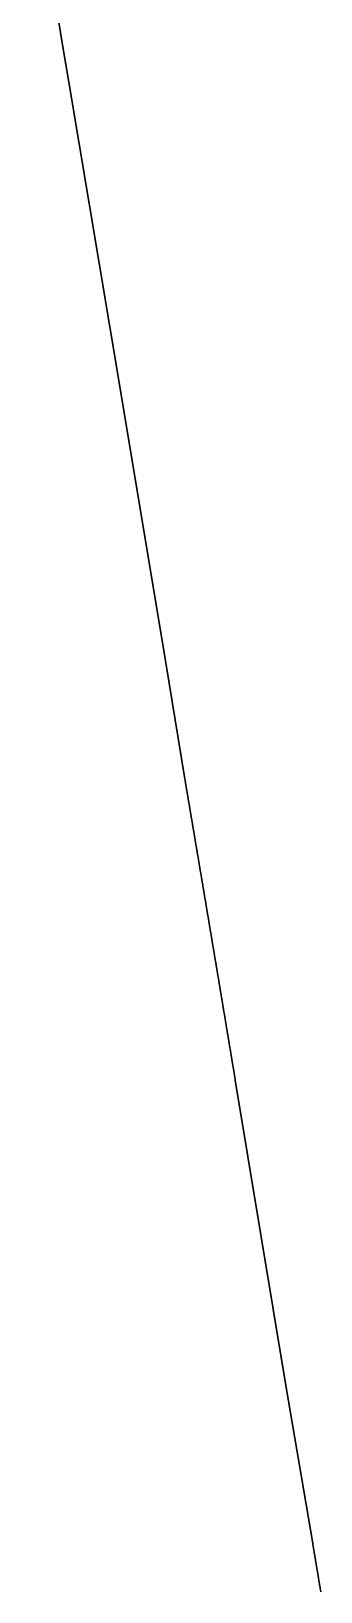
# Model space of a CAD drawing. Header units: inches. Extents: x 130170 to 284068, y 377793 to 804530.
# Drawn here: x 193861.7 to 193944.2, y 483503.3 to 483947.4 of the extents above; entities that cross this region are included whole.
import ezdxf

# ---------------------------------------------------------------- set-up
doc = ezdxf.new("R2010")
doc.units = ezdxf.units.IN
doc.header["$MEASUREMENT"] = 0
doc.layers.add('muni_il', color=7, linetype='Continuous')

msp = doc.modelspace()

# ---------------------------------------------------------------- linework, layer by layer
at = {"layer": 'muni_il'}
for points in [[(193861.72, 483998.44), (193870.78, 483942.96), (193872.45, 483932.86), (193884.11, 483863.24), (193899.09, 483773.47), (193905.38, 483735.19), (193905.42, 483734.94), (193905.46, 483734.74), (193905.49, 483734.54), (193905.52, 483734.35), (193905.56, 483734.15), (193905.59, 483733.95), (193905.62, 483733.76), (193905.66, 483733.56), (193905.69, 483733.36), (193905.72, 483733.16), (193905.76, 483732.97), (193905.79, 483732.77), (193905.82, 483732.57), (193905.86, 483732.37), (193905.89, 483732.18), (193905.92, 483731.98), (193905.96, 483731.78), (193905.99, 483731.59), (193906.02, 483731.39), (193906.06, 483731.19), (193906.09, 483730.99), (193906.12, 483730.8), (193906.16, 483730.6), (193906.19, 483730.4), (193906.22, 483730.21), (193906.26, 483730.01), (193906.29, 483729.81), (193906.32, 483729.61), (193906.36, 483729.42), (193906.39, 483729.22), (193906.42, 483729.02), (193906.46, 483728.83), (193906.49, 483728.63), (193906.52, 483728.43), (193906.56, 483728.23), (193906.59, 483728.04), (193906.62, 483727.84), (193906.66, 483727.64), (193906.69, 483727.44), (193906.72, 483727.25), (193906.76, 483727.05), (193906.79, 483726.85), (193906.82, 483726.66), (193906.86, 483726.46), (193906.89, 483726.26), (193906.92, 483726.06), (193906.96, 483725.87), (193906.99, 483725.67), (193907.02, 483725.47), (193907.06, 483725.28), (193907.09, 483725.08), (193907.12, 483724.88), (193907.16, 483724.68), (193907.19, 483724.49), (193907.22, 483724.29), (193907.26, 483724.09), (193907.29, 483723.89), (193907.32, 483723.7), (193907.36, 483723.5), (193907.39, 483723.3), (193907.42, 483723.11), (193907.46, 483722.91), (193907.49, 483722.71), (193907.52, 483722.51), (193907.56, 483722.32), (193907.59, 483722.12), (193907.62, 483721.92), (193907.66, 483721.73), (193907.69, 483721.53), (193907.72, 483721.33), (193907.76, 483721.13), (193907.79, 483720.94), (193907.82, 483720.74), (193907.86, 483720.54), (193907.89, 483720.35), (193907.92, 483720.15), (193907.96, 483719.95), (193907.99, 483719.75), (193908.02, 483719.56), (193908.06, 483719.36), (193908.09, 483719.16), (193908.12, 483718.96), (193908.16, 483718.77), (193908.19, 483718.57), (193908.22, 483718.37), (193908.25, 483718.18), (193908.29, 483717.98), (193908.32, 483717.78), (193908.35, 483717.58), (193908.39, 483717.39), (193908.42, 483717.19), (193908.45, 483716.99), (193908.49, 483716.8), (193908.52, 483716.6), (193908.55, 483716.4), (193908.59, 483716.2), (193908.62, 483716.01), (193908.65, 483715.81), (193908.69, 483715.61), (193908.72, 483715.41), (193908.75, 483715.22), (193908.79, 483715.02), (193908.82, 483714.82), (193908.85, 483714.63), (193908.89, 483714.43), (193908.92, 483714.23), (193908.95, 483714.03), (193908.99, 483713.84), (193909.02, 483713.64), (193909.05, 483713.44), (193909.09, 483713.25), (193909.12, 483713.05), (193909.15, 483712.85), (193909.19, 483712.65), (193909.22, 483712.46), (193909.25, 483712.26), (193909.28, 483712.06), (193909.32, 483711.86), (193909.35, 483711.67), (193909.38, 483711.47), (193909.42, 483711.27), (193909.45, 483711.08), (193909.48, 483710.88), (193909.52, 483710.68), (193909.55, 483710.48), (193909.58, 483710.29), (193909.62, 483710.09), (193909.65, 483709.89), (193909.68, 483709.7), (193909.72, 483709.5), (193909.75, 483709.3), (193909.78, 483709.1), (193909.82, 483708.91), (193909.85, 483708.71), (193909.88, 483708.51), (193909.92, 483708.31), (193909.95, 483708.12), (193909.98, 483707.92), (193910.01, 483707.72), (193910.05, 483707.53), (193910.08, 483707.33), (193910.11, 483707.13), (193910.15, 483706.93), (193910.18, 483706.74), (193910.21, 483706.54), (193910.25, 483706.34), (193910.28, 483706.15), (193910.31, 483705.95), (193910.35, 483705.75), (193910.38, 483705.55), (193910.41, 483705.36), (193910.45, 483705.16), (193910.48, 483704.96), (193910.51, 483704.76), (193910.55, 483704.57), (193910.58, 483704.37), (193910.61, 483704.17), (193910.64, 483703.98), (193910.68, 483703.78), (193910.71, 483703.58), (193910.74, 483703.38), (193910.78, 483703.19), (193910.81, 483702.99), (193910.84, 483702.79), (193910.88, 483702.59), (193910.91, 483702.4), (193910.94, 483702.2), (193910.98, 483702), (193911.01, 483701.81), (193911.04, 483701.61), (193911.08, 483701.41), (193911.11, 483701.21), (193911.14, 483701.02), (193911.18, 483700.82), (193911.21, 483700.62), (193911.24, 483700.43), (193911.27, 483700.23), (193911.31, 483700.03), (193911.34, 483699.83), (193911.37, 483699.64), (193911.41, 483699.44), (193911.44, 483699.24), (193911.47, 483699.04), (193911.51, 483698.85), (193911.54, 483698.65), (193911.57, 483698.45), (193911.61, 483698.26), (193911.64, 483698.06), (193911.67, 483697.86), (193911.7, 483697.66), (193911.74, 483697.47), (193911.77, 483697.27), (193911.8, 483697.07), (193911.84, 483696.87), (193911.87, 483696.68), (193911.9, 483696.48), (193911.94, 483696.28), (193911.97, 483696.09), (193912, 483695.89), (193912.04, 483695.69), (193912.07, 483695.49), (193912.1, 483695.3), (193912.13, 483695.1), (193912.17, 483694.9), (193912.2, 483694.71), (193912.23, 483694.51), (193912.27, 483694.31), (193912.3, 483694.11), (193912.33, 483693.92), (193912.37, 483693.72), (193912.4, 483693.52), (193912.43, 483693.32), (193912.47, 483693.13), (193912.5, 483692.93), (193912.53, 483692.73), (193912.56, 483692.54), (193912.6, 483692.34), (193912.63, 483692.14), (193912.66, 483691.94), (193912.7, 483691.75), (193912.73, 483691.55), (193912.76, 483691.35), (193912.8, 483691.15), (193912.83, 483690.96), (193912.86, 483690.76), (193912.9, 483690.56), (193912.93, 483690.37), (193912.96, 483690.17), (193912.99, 483689.97), (193913.03, 483689.77), (193913.06, 483689.58), (193913.09, 483689.38), (193913.13, 483689.18), (193913.16, 483688.98), (193913.19, 483688.79), (193913.23, 483688.59), (193913.26, 483688.39), (193913.29, 483688.2), (193913.33, 483688), (193913.36, 483687.8), (193913.39, 483687.6), (193913.42, 483687.41), (193913.46, 483687.21), (193913.49, 483687.01), (193913.52, 483686.82), (193913.56, 483686.62), (193913.59, 483686.42), (193913.62, 483686.22), (193913.66, 483686.03), (193913.69, 483685.83), (193913.72, 483685.63), (193913.75, 483685.43), (193913.79, 483685.24), (193913.82, 483685.04), (193913.85, 483684.84), (193913.89, 483684.65), (193913.92, 483684.45), (193913.95, 483684.25), (193913.99, 483684.05), (193914.02, 483683.86), (193914.05, 483683.66), (193914.08, 483683.46), (193914.12, 483683.26), (193914.15, 483683.07), (193914.18, 483682.87), (193914.22, 483682.67), (193914.25, 483682.48), (193914.28, 483682.28), (193914.32, 483682.08), (193914.35, 483681.88), (193914.38, 483681.69), (193914.41, 483681.49), (193914.45, 483681.29), (193914.48, 483681.09), (193914.51, 483680.9), (193914.55, 483680.7), (193914.58, 483680.5), (193914.61, 483680.31), (193914.65, 483680.11), (193914.68, 483679.91), (193914.71, 483679.71), (193914.74, 483679.52), (193914.78, 483679.32), (193914.81, 483679.12), (193914.84, 483678.92), (193914.88, 483678.73), (193914.91, 483678.53), (193914.94, 483678.33), (193914.97, 483678.14), (193915.01, 483677.94), (193915.04, 483677.74), (193915.07, 483677.54), (193915.11, 483677.35), (193915.14, 483677.15), (193915.17, 483676.95), (193915.21, 483676.75), (193915.24, 483676.56), (193915.27, 483676.36), (193915.3, 483676.16), (193915.34, 483675.97), (193915.37, 483675.77), (193915.4, 483675.57), (193915.44, 483675.37), (193915.47, 483675.18), (193915.5, 483674.98), (193915.54, 483674.78), (193915.57, 483674.59), (193915.6, 483674.39), (193915.63, 483674.19), (193915.67, 483673.99), (193915.7, 483673.8), (193915.73, 483673.6), (193915.77, 483673.4), (193915.8, 483673.2), (193915.83, 483673.01), (193915.86, 483672.81), (193915.9, 483672.61), (193915.93, 483672.41), (193915.96, 483672.22), (193916, 483672.02), (193916.03, 483671.82), (193916.06, 483671.63), (193916.09, 483671.43), (193916.13, 483671.23), (193916.16, 483671.03), (193916.19, 483670.84), (193916.23, 483670.64), (193916.26, 483670.44), (193916.29, 483670.24), (193916.33, 483670.05), (193916.36, 483669.85), (193916.39, 483669.65), (193916.42, 483669.46), (193916.46, 483669.26), (193916.49, 483669.06), (193916.52, 483668.86), (193916.56, 483668.67), (193916.59, 483668.47), (193916.62, 483668.27), (193916.65, 483668.07), (193916.69, 483667.88), (193916.72, 483667.68), (193916.75, 483667.48), (193916.79, 483667.29), (193916.82, 483667.09), (193916.85, 483666.89), (193916.88, 483666.69), (193916.92, 483666.5), (193916.95, 483666.3), (193916.98, 483666.1), (193917.02, 483665.9), (193917.05, 483665.71), (193917.08, 483665.51), (193917.11, 483665.31), (193917.15, 483665.12), (193917.18, 483664.92), (193917.21, 483664.72), (193917.25, 483664.52), (193917.28, 483664.33), (193917.31, 483664.13), (193917.34, 483663.93), (193917.38, 483663.73), (193917.41, 483663.54), (193917.44, 483663.34), (193917.48, 483663.14), (193917.51, 483662.95), (193917.54, 483662.75), (193917.57, 483662.55), (193917.61, 483662.35), (193917.64, 483662.16), (193917.67, 483661.96), (193917.71, 483661.76), (193917.74, 483661.56), (193917.77, 483661.37), (193917.8, 483661.17), (193917.84, 483660.97), (193917.87, 483660.78), (193917.9, 483660.58), (193917.94, 483660.38), (193917.97, 483660.18), (193918, 483659.99), (193918.03, 483659.79), (193918.07, 483659.59), (193918.1, 483659.39), (193918.13, 483659.2), (193918.17, 483659), (193918.2, 483658.8), (193918.23, 483658.61), (193918.26, 483658.41), (193918.3, 483658.21), (193918.33, 483658.01), (193918.36, 483657.82), (193918.4, 483657.62), (193918.43, 483657.42), (193918.46, 483657.22), (193918.49, 483657.03), (193918.53, 483656.83), (193918.56, 483656.63), (193918.59, 483656.44), (193918.63, 483656.24), (193918.66, 483656.04), (193918.69, 483655.84), (193918.72, 483655.65), (193918.76, 483655.45), (193918.79, 483655.25), (193918.82, 483655.05), (193918.85, 483654.86), (193918.89, 483654.66), (193918.92, 483654.46), (193918.95, 483654.27), (193918.99, 483654.07), (193919.02, 483653.87), (193919.05, 483653.67), (193919.08, 483653.48), (193919.12, 483653.28), (193919.15, 483653.08), (193919.18, 483652.88), (193919.22, 483652.69), (193919.25, 483652.49), (193919.28, 483652.29), (193919.31, 483652.09), (193919.35, 483651.9), (193919.38, 483651.7), (193919.41, 483651.5), (193919.44, 483651.31), (193919.48, 483651.11), (193919.51, 483650.91), (193919.54, 483650.71), (193919.58, 483650.52), (193919.61, 483650.32), (193919.64, 483650.12), (193919.67, 483649.92), (193919.71, 483649.73), (193919.74, 483649.53), (193919.77, 483649.33), (193919.81, 483649.14), (193919.84, 483648.94), (193934.26, 483562.07), (193941.88, 483517.12), (193941.92, 483516.92), (193941.95, 483516.72), (193941.98, 483516.53), (193942.02, 483516.33), (193942.05, 483516.13), (193942.08, 483515.93), (193942.11, 483515.74), (193942.15, 483515.54), (193942.18, 483515.34), (193942.21, 483515.14), (193942.25, 483514.95), (193942.28, 483514.75), (193942.31, 483514.55), (193942.34, 483514.36), (193942.38, 483514.16), (193942.41, 483513.96), (193942.44, 483513.76), (193942.48, 483513.57), (193942.51, 483513.37), (193942.54, 483513.17), (193942.57, 483512.97), (193942.61, 483512.78), (193942.64, 483512.58), (193942.67, 483512.38), (193942.71, 483512.19), (193942.74, 483511.99), (193942.77, 483511.79), (193942.8, 483511.59), (193942.84, 483511.4), (193942.87, 483511.2), (193942.9, 483511), (193942.94, 483510.8), (193942.97, 483510.61), (193943, 483510.41), (193943.03, 483510.21), (193943.07, 483510.01), (193943.1, 483509.82), (193943.13, 483509.62), (193943.17, 483509.42), (193943.2, 483509.23), (193943.23, 483509.03), (193943.26, 483508.83), (193943.3, 483508.63), (193943.33, 483508.44), (193943.36, 483508.24), (193943.4, 483508.04), (193943.43, 483507.84), (193943.46, 483507.65), (193943.5, 483507.45), (193943.53, 483507.25), (193943.56, 483507.06), (193943.59, 483506.86), (193943.63, 483506.66), (193943.66, 483506.46), (193943.69, 483506.27), (193943.73, 483506.07), (193943.76, 483505.87), (193943.79, 483505.67), (193943.82, 483505.48), (193943.86, 483505.28), (193943.89, 483505.08), (193943.92, 483504.89), (193943.96, 483504.69), (193943.99, 483504.49), (193944.02, 483504.29), (193944.05, 483504.1), (193944.09, 483503.9), (193944.12, 483503.7), (193944.15, 483503.5), (193944.19, 483503.31)], [(193944.19, 483503.31), (193944.15, 483503.5), (193944.12, 483503.7), (193944.09, 483503.9), (193944.05, 483504.1), (193944.02, 483504.29), (193943.99, 483504.49), (193943.96, 483504.69), (193943.92, 483504.89), (193943.89, 483505.08), (193943.86, 483505.28), (193943.82, 483505.48), (193943.79, 483505.67), (193943.76, 483505.87), (193943.73, 483506.07), (193943.69, 483506.27), (193943.66, 483506.46), (193943.63, 483506.66), (193943.59, 483506.86), (193943.56, 483507.06), (193943.53, 483507.25), (193943.5, 483507.45), (193943.46, 483507.65), (193943.43, 483507.84), (193943.4, 483508.04), (193943.36, 483508.24), (193943.33, 483508.44), (193943.3, 483508.63), (193943.26, 483508.83), (193943.23, 483509.03), (193943.2, 483509.23), (193943.17, 483509.42), (193943.13, 483509.62), (193943.1, 483509.82), (193943.07, 483510.01), (193943.03, 483510.21), (193943, 483510.41), (193942.97, 483510.61), (193942.94, 483510.8), (193942.9, 483511), (193942.87, 483511.2), (193942.84, 483511.4), (193942.8, 483511.59), (193942.77, 483511.79), (193942.74, 483511.99), (193942.71, 483512.19), (193942.67, 483512.38), (193942.64, 483512.58), (193942.61, 483512.78), (193942.57, 483512.97), (193942.54, 483513.17), (193942.51, 483513.37), (193942.48, 483513.57), (193942.44, 483513.76), (193942.41, 483513.96), (193942.38, 483514.16), (193942.34, 483514.36), (193942.31, 483514.55), (193942.28, 483514.75), (193942.25, 483514.95), (193942.21, 483515.14), (193942.18, 483515.34), (193942.15, 483515.54), (193942.11, 483515.74), (193942.08, 483515.93), (193942.05, 483516.13), (193942.02, 483516.33), (193941.98, 483516.53), (193941.95, 483516.72), (193941.92, 483516.92), (193941.88, 483517.12), (193934.26, 483562.07), (193919.84, 483648.94), (193919.81, 483649.14), (193919.77, 483649.33), (193919.74, 483649.53), (193919.71, 483649.73), (193919.67, 483649.92), (193919.64, 483650.12), (193919.61, 483650.32), (193919.58, 483650.52), (193919.54, 483650.71), (193919.51, 483650.91), (193919.48, 483651.11), (193919.44, 483651.31), (193919.41, 483651.5), (193919.38, 483651.7), (193919.35, 483651.9), (193919.31, 483652.09), (193919.28, 483652.29), (193919.25, 483652.49), (193919.22, 483652.69), (193919.18, 483652.88), (193919.15, 483653.08), (193919.12, 483653.28), (193919.08, 483653.48), (193919.05, 483653.67), (193919.02, 483653.87), (193918.99, 483654.07), (193918.95, 483654.27), (193918.92, 483654.46), (193918.89, 483654.66), (193918.85, 483654.86), (193918.82, 483655.05), (193918.79, 483655.25), (193918.76, 483655.45), (193918.72, 483655.65), (193918.69, 483655.84), (193918.66, 483656.04), (193918.63, 483656.24), (193918.59, 483656.44), (193918.56, 483656.63), (193918.53, 483656.83), (193918.49, 483657.03), (193918.46, 483657.22), (193918.43, 483657.42), (193918.4, 483657.62), (193918.36, 483657.82), (193918.33, 483658.01), (193918.3, 483658.21), (193918.26, 483658.41), (193918.23, 483658.61), (193918.2, 483658.8), (193918.17, 483659), (193918.13, 483659.2), (193918.1, 483659.39), (193918.07, 483659.59), (193918.03, 483659.79), (193918, 483659.99), (193917.97, 483660.18), (193917.94, 483660.38), (193917.9, 483660.58), (193917.87, 483660.78), (193917.84, 483660.97), (193917.8, 483661.17), (193917.77, 483661.37), (193917.74, 483661.56), (193917.71, 483661.76), (193917.67, 483661.96), (193917.64, 483662.16), (193917.61, 483662.35), (193917.57, 483662.55), (193917.54, 483662.75), (193917.51, 483662.95), (193917.48, 483663.14), (193917.44, 483663.34), (193917.41, 483663.54), (193917.38, 483663.73), (193917.34, 483663.93), (193917.31, 483664.13), (193917.28, 483664.33), (193917.25, 483664.52), (193917.21, 483664.72), (193917.18, 483664.92), (193917.15, 483665.12), (193917.11, 483665.31), (193917.08, 483665.51), (193917.05, 483665.71), (193917.02, 483665.9), (193916.98, 483666.1), (193916.95, 483666.3), (193916.92, 483666.5), (193916.88, 483666.69), (193916.85, 483666.89), (193916.82, 483667.09), (193916.79, 483667.29), (193916.75, 483667.48), (193916.72, 483667.68), (193916.69, 483667.88), (193916.65, 483668.07), (193916.62, 483668.27), (193916.59, 483668.47), (193916.56, 483668.67), (193916.52, 483668.86), (193916.49, 483669.06), (193916.46, 483669.26), (193916.42, 483669.46), (193916.39, 483669.65), (193916.36, 483669.85), (193916.33, 483670.05), (193916.29, 483670.24), (193916.26, 483670.44), (193916.23, 483670.64), (193916.19, 483670.84), (193916.16, 483671.03), (193916.13, 483671.23), (193916.09, 483671.43), (193916.06, 483671.63), (193916.03, 483671.82), (193916, 483672.02), (193915.96, 483672.22), (193915.93, 483672.41), (193915.9, 483672.61), (193915.86, 483672.81), (193915.83, 483673.01), (193915.8, 483673.2), (193915.77, 483673.4), (193915.73, 483673.6), (193915.7, 483673.8), (193915.67, 483673.99), (193915.63, 483674.19), (193915.6, 483674.39), (193915.57, 483674.59), (193915.54, 483674.78), (193915.5, 483674.98), (193915.47, 483675.18), (193915.44, 483675.37), (193915.4, 483675.57), (193915.37, 483675.77), (193915.34, 483675.97), (193915.3, 483676.16), (193915.27, 483676.36), (193915.24, 483676.56), (193915.21, 483676.75), (193915.17, 483676.95), (193915.14, 483677.15), (193915.11, 483677.35), (193915.07, 483677.54), (193915.04, 483677.74), (193915.01, 483677.94), (193914.97, 483678.14), (193914.94, 483678.33), (193914.91, 483678.53), (193914.88, 483678.73), (193914.84, 483678.92), (193914.81, 483679.12), (193914.78, 483679.32), (193914.74, 483679.52), (193914.71, 483679.71), (193914.68, 483679.91), (193914.65, 483680.11), (193914.61, 483680.31), (193914.58, 483680.5), (193914.55, 483680.7), (193914.51, 483680.9), (193914.48, 483681.09), (193914.45, 483681.29), (193914.41, 483681.49), (193914.38, 483681.69), (193914.35, 483681.88), (193914.32, 483682.08), (193914.28, 483682.28), (193914.25, 483682.48), (193914.22, 483682.67), (193914.18, 483682.87), (193914.15, 483683.07), (193914.12, 483683.26), (193914.08, 483683.46), (193914.05, 483683.66), (193914.02, 483683.86), (193913.99, 483684.05), (193913.95, 483684.25), (193913.92, 483684.45), (193913.89, 483684.65), (193913.85, 483684.84), (193913.82, 483685.04), (193913.79, 483685.24), (193913.75, 483685.43), (193913.72, 483685.63), (193913.69, 483685.83), (193913.66, 483686.03), (193913.62, 483686.22), (193913.59, 483686.42), (193913.56, 483686.62), (193913.52, 483686.82), (193913.49, 483687.01), (193913.46, 483687.21), (193913.42, 483687.41), (193913.39, 483687.6), (193913.36, 483687.8), (193913.33, 483688), (193913.29, 483688.2), (193913.26, 483688.39), (193913.23, 483688.59), (193913.19, 483688.79), (193913.16, 483688.98), (193913.13, 483689.18), (193913.09, 483689.38), (193913.06, 483689.58), (193913.03, 483689.77), (193912.99, 483689.97), (193912.96, 483690.17), (193912.93, 483690.37), (193912.9, 483690.56), (193912.86, 483690.76), (193912.83, 483690.96), (193912.8, 483691.15), (193912.76, 483691.35), (193912.73, 483691.55), (193912.7, 483691.75), (193912.66, 483691.94), (193912.63, 483692.14), (193912.6, 483692.34), (193912.56, 483692.54), (193912.53, 483692.73), (193912.5, 483692.93), (193912.47, 483693.13), (193912.43, 483693.32), (193912.4, 483693.52), (193912.37, 483693.72), (193912.33, 483693.92), (193912.3, 483694.11), (193912.27, 483694.31), (193912.23, 483694.51), (193912.2, 483694.71), (193912.17, 483694.9), (193912.13, 483695.1), (193912.1, 483695.3), (193912.07, 483695.49), (193912.04, 483695.69), (193912, 483695.89), (193911.97, 483696.09), (193911.94, 483696.28), (193911.9, 483696.48), (193911.87, 483696.68), (193911.84, 483696.87), (193911.8, 483697.07), (193911.77, 483697.27), (193911.74, 483697.47), (193911.7, 483697.66), (193911.67, 483697.86), (193911.64, 483698.06), (193911.61, 483698.26), (193911.57, 483698.45), (193911.54, 483698.65), (193911.51, 483698.85), (193911.47, 483699.04), (193911.44, 483699.24), (193911.41, 483699.44), (193911.37, 483699.64), (193911.34, 483699.83), (193911.31, 483700.03), (193911.27, 483700.23), (193911.24, 483700.43), (193911.21, 483700.62), (193911.18, 483700.82), (193911.14, 483701.02), (193911.11, 483701.21), (193911.08, 483701.41), (193911.04, 483701.61), (193911.01, 483701.81), (193910.98, 483702), (193910.94, 483702.2), (193910.91, 483702.4), (193910.88, 483702.59), (193910.84, 483702.79), (193910.81, 483702.99), (193910.78, 483703.19), (193910.74, 483703.38), (193910.71, 483703.58), (193910.68, 483703.78), (193910.64, 483703.98), (193910.61, 483704.17), (193910.58, 483704.37), (193910.55, 483704.57), (193910.51, 483704.76), (193910.48, 483704.96), (193910.45, 483705.16), (193910.41, 483705.36), (193910.38, 483705.55), (193910.35, 483705.75), (193910.31, 483705.95), (193910.28, 483706.15), (193910.25, 483706.34), (193910.21, 483706.54), (193910.18, 483706.74), (193910.15, 483706.93), (193910.11, 483707.13), (193910.08, 483707.33), (193910.05, 483707.53), (193910.01, 483707.72), (193909.98, 483707.92), (193909.95, 483708.12), (193909.92, 483708.31), (193909.88, 483708.51), (193909.85, 483708.71), (193909.82, 483708.91), (193909.78, 483709.1), (193909.75, 483709.3), (193909.72, 483709.5), (193909.68, 483709.7), (193909.65, 483709.89), (193909.62, 483710.09), (193909.58, 483710.29), (193909.55, 483710.48), (193909.52, 483710.68), (193909.48, 483710.88), (193909.45, 483711.08), (193909.42, 483711.27), (193909.38, 483711.47), (193909.35, 483711.67), (193909.32, 483711.86), (193909.28, 483712.06), (193909.25, 483712.26), (193909.22, 483712.46), (193909.19, 483712.65), (193909.15, 483712.85), (193909.12, 483713.05), (193909.09, 483713.25), (193909.05, 483713.44), (193909.02, 483713.64), (193908.99, 483713.84), (193908.95, 483714.03), (193908.92, 483714.23), (193908.89, 483714.43), (193908.85, 483714.63), (193908.82, 483714.82), (193908.79, 483715.02), (193908.75, 483715.22), (193908.72, 483715.41), (193908.69, 483715.61), (193908.65, 483715.81), (193908.62, 483716.01), (193908.59, 483716.2), (193908.55, 483716.4), (193908.52, 483716.6), (193908.49, 483716.8), (193908.45, 483716.99), (193908.42, 483717.19), (193908.39, 483717.39), (193908.35, 483717.58), (193908.32, 483717.78), (193908.29, 483717.98), (193908.25, 483718.18), (193908.22, 483718.37), (193908.19, 483718.57), (193908.16, 483718.77), (193908.12, 483718.96), (193908.09, 483719.16), (193908.06, 483719.36), (193908.02, 483719.56), (193907.99, 483719.75), (193907.96, 483719.95), (193907.92, 483720.15), (193907.89, 483720.35), (193907.86, 483720.54), (193907.82, 483720.74), (193907.79, 483720.94), (193907.76, 483721.13), (193907.72, 483721.33), (193907.69, 483721.53), (193907.66, 483721.73), (193907.62, 483721.92), (193907.59, 483722.12), (193907.56, 483722.32), (193907.52, 483722.51), (193907.49, 483722.71), (193907.46, 483722.91), (193907.42, 483723.11), (193907.39, 483723.3), (193907.36, 483723.5), (193907.32, 483723.7), (193907.29, 483723.89), (193907.26, 483724.09), (193907.22, 483724.29), (193907.19, 483724.49), (193907.16, 483724.68), (193907.12, 483724.88), (193907.09, 483725.08), (193907.06, 483725.28), (193907.02, 483725.47), (193906.99, 483725.67), (193906.96, 483725.87), (193906.92, 483726.06), (193906.89, 483726.26), (193906.86, 483726.46), (193906.82, 483726.66), (193906.79, 483726.85), (193906.76, 483727.05), (193906.72, 483727.25), (193906.69, 483727.44), (193906.66, 483727.64), (193906.62, 483727.84), (193906.59, 483728.04), (193906.56, 483728.23), (193906.52, 483728.43), (193906.49, 483728.63), (193906.46, 483728.83), (193906.42, 483729.02), (193906.39, 483729.22), (193906.36, 483729.42), (193906.32, 483729.61), (193906.29, 483729.81), (193906.26, 483730.01), (193906.22, 483730.21), (193906.19, 483730.4), (193906.16, 483730.6), (193906.12, 483730.8), (193906.09, 483730.99), (193906.06, 483731.19), (193906.02, 483731.39), (193905.99, 483731.59), (193905.96, 483731.78), (193905.92, 483731.98), (193905.89, 483732.18), (193905.86, 483732.37), (193905.82, 483732.57), (193905.79, 483732.77), (193905.76, 483732.97), (193905.72, 483733.16), (193905.69, 483733.36), (193905.66, 483733.56), (193905.62, 483733.76), (193905.59, 483733.95), (193905.56, 483734.15), (193905.52, 483734.35), (193905.49, 483734.54), (193905.46, 483734.74), (193905.42, 483734.94), (193905.38, 483735.19), (193899.09, 483773.47), (193884.11, 483863.24), (193872.45, 483932.86), (193870.78, 483942.96), (193861.72, 483998.44)]]:
    msp.add_lwpolyline(points, dxfattribs=at)

doc.saveas('drawing.dxf')
